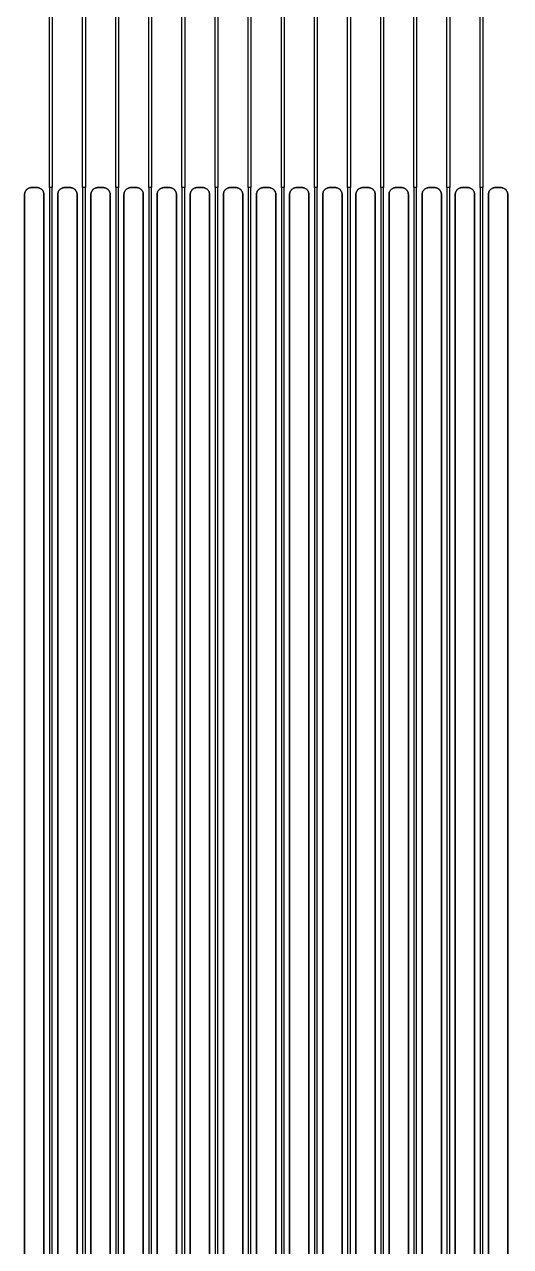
# Model space of a CAD drawing. Header units: metres. Extents: x -1550 to 1550, y -904 to 26100.
# Drawn here: x -2 to 350, y 11226 to 12112 of the extents above; entities that cross this region are included whole.
import ezdxf

# ---------------------------------------------------------------- set-up
doc = ezdxf.new("R2010")
doc.units = ezdxf.units.M
for name, color, linetype in [('Metal', 4, 'CONTINUOUS'), ('Polyimide', 3, 'CONTINUOUS'), ('Polyimide_Negative', 5, 'CONTINUOUS')]:
    doc.layers.add(name, color=color, linetype=linetype)

msp = doc.modelspace()

# ---------------------------------------------------------------- linework, layer by layer
at = {"layer": 'Metal'}
for points in [[(16, 11993.5), (16, 12193.5), (7.5, 14193.49), (7.5, 24254.76), (971.17, 25403.21), (978.83, 25396.79), (17.5, 24251.12), (17.5, 14193.51), (18, 12193.5), (18, 11993.5)], [(40, 11993.5), (40, 12193.5), (32.5, 14193.5), (32.5, 23984.55), (971.17, 25103.21), (978.83, 25096.79), (42.5, 23980.91), (42.5, 14193.5), (42, 12193.5), (42, 11993.5)], [(64, 11993.5), (64, 12193.5), (57.5, 14193.5), (57.5, 23714.34), (971.17, 24803.21), (978.83, 24796.79), (67.5, 23710.7), (67.5, 14193.5), (66, 12193.5), (66, 11993.5)], [(88, 11993.5), (88, 12193.5), (82.5, 14193.5), (82.5, 23444.14), (971.17, 24503.21), (978.83, 24496.79), (92.5, 23440.5), (92.5, 14193.5), (90, 12193.5), (90, 11993.5)], [(112, 11993.5), (112, 12193.5), (107.5, 14193.5), (107.5, 23173.93), (971.17, 24203.21), (978.83, 24196.79), (117.5, 23170.29), (117.5, 14193.5), (114, 12193.5), (114, 11993.5)], [(136, 11993.5), (136, 12193.5), (132.5, 14193.5), (132.5, 22903.73), (971.17, 23903.21), (978.83, 23896.79), (142.5, 22900.09), (142.5, 14193.5), (138, 12193.5), (138, 11993.5)], [(160, 11993.5), (160, 12193.5), (157.5, 14193.5), (157.5, 22633.52), (971.17, 23603.21), (978.83, 23596.79), (167.5, 22629.88), (167.5, 14193.5), (162, 12193.5), (162, 11993.5)], [(184, 11993.5), (184, 12193.5), (182.5, 14193.5), (182.5, 22363.31), (971.17, 23303.21), (978.83, 23296.79), (192.5, 22359.67), (192.5, 14193.5), (186, 12193.5), (186, 11993.5)], [(208, 11993.5), (208, 12193.5), (207.5, 14193.5), (207.5, 22093.11), (971.17, 23003.21), (978.83, 22996.79), (217.5, 22089.47), (217.5, 14193.5), (210, 12193.5), (210, 11993.5)], [(232, 11993.5), (232, 12193.5), (232.5, 14193.51), (232.5, 21822.9), (971.17, 22703.21), (978.83, 22696.79), (242.5, 21819.26), (242.5, 14193.49), (234, 12193.5), (234, 11993.5)], [(256, 11993.5), (256, 12193.5), (257.5, 14193.51), (257.5, 21552.7), (971.17, 22403.21), (978.83, 22396.79), (267.5, 21549.06), (267.5, 14193.49), (258, 12193.5), (258, 11993.5)], [(280, 11993.5), (280, 12193.5), (282.5, 14193.51), (282.5, 21282.49), (971.17, 22103.21), (978.83, 22096.79), (292.5, 21278.85), (292.5, 14193.49), (282, 12193.5), (282, 11993.5)], [(304, 11993.5), (304, 12193.5), (307.5, 14193.51), (307.5, 21012.28), (971.17, 21803.21), (978.83, 21796.79), (317.5, 21008.64), (317.5, 14193.49), (306, 12193.5), (306, 11993.5)], [(328, 11993.5), (328, 12193.5), (332.5, 14193.51), (332.5, 20742.08), (971.17, 21503.21), (978.83, 21496.79), (342.5, 20738.44), (342.5, 14193.49), (330, 12193.5), (330, 11993.5)]]:
    msp.add_lwpolyline(points, close=True, dxfattribs=at)
for points in [[(18, 8.5), (18, 11993.5), (16, 11993.5), (16, 11993.5), (16, 8.5)], [(42, 262.47), (42, 11993.5), (40, 11993.5), (40, 11993.5), (40, 262.47)], [(66, 516.44), (66, 11993.5), (64, 11993.5), (64, 11993.5), (64, 516.44)], [(90, 770.4), (90, 11993.5), (88, 11993.5), (88, 11993.5), (88, 770.4)], [(114, 1024.37), (114, 11993.5), (112, 11993.5), (112, 11993.5), (112, 1024.37)], [(138, 1278.34), (138, 11993.5), (136, 11993.5), (136, 11993.5), (136, 1278.34)], [(162, 1532.31), (162, 11993.5), (160, 11993.5), (160, 11993.5), (160, 1532.31)], [(186, 1786.28), (186, 11993.5), (184, 11993.5), (184, 11993.5), (184, 1786.28)], [(210, 2040.25), (210, 11993.5), (208, 11993.5), (208, 11993.5), (208, 2040.25)], [(234, 2294.21), (234, 11993.5), (232, 11993.5), (232, 11993.5), (232, 2294.21)], [(258, 2548.18), (258, 11993.5), (256, 11993.5), (256, 11993.5), (256, 2548.18)], [(282, 2802.15), (282, 11993.5), (280, 11993.5), (280, 11993.5), (280, 2802.15)], [(306, 3056.12), (306, 11993.5), (304, 11993.5), (304, 11993.5), (304, 3056.12)], [(330, 3310.09), (330, 11993.5), (328, 11993.5), (328, 11993.5), (328, 3310.09)]]:
    msp.add_lwpolyline(points, dxfattribs=at)
at = {"layer": 'Polyimide'}
for points in [[(12, 12.5), (12, 11978.5), (12.12, 11978.5), (12.01, 11978.51), (12, 11978.62), (12, 11988.5), (11.98, 11988.99), (11.9, 11989.48), (11.78, 11989.95), (11.62, 11990.41), (11.41, 11990.86), (11.16, 11991.28), (10.87, 11991.67), (10.54, 11992.04), (10.17, 11992.37), (9.78, 11992.66), (9.36, 11992.91), (8.91, 11993.12), (8.45, 11993.28), (7.98, 11993.4), (7.49, 11993.48), (7, 11993.5), (3, 11993.5), (2.51, 11993.48), (2.02, 11993.4), (1.55, 11993.28), (1.09, 11993.12), (0.64, 11992.91), (0.22, 11992.66), (-0.17, 11992.37), (-0.54, 11992.04), (-0.87, 11991.67), (-1.16, 11991.28), (-1.41, 11990.86), (-1.62, 11990.41), (-1.78, 11989.95), (-1.9, 11989.48), (-1.98, 11988.99), (-2, 11988.5), (-2, 11978.62), (-2.01, 11978.51), (-2.12, 11978.5), (-2, 11978.5), (-2, -116.48)], [(36, 266.47), (36, 11978.5), (36.12, 11978.5), (36.01, 11978.51), (36, 11978.62), (36, 11988.5), (35.98, 11988.99), (35.9, 11989.48), (35.78, 11989.95), (35.62, 11990.41), (35.41, 11990.86), (35.16, 11991.28), (34.87, 11991.67), (34.54, 11992.04), (34.17, 11992.37), (33.78, 11992.66), (33.36, 11992.91), (32.91, 11993.12), (32.45, 11993.28), (31.98, 11993.4), (31.49, 11993.48), (31, 11993.5), (27, 11993.5), (26.51, 11993.48), (26.02, 11993.4), (25.55, 11993.28), (25.09, 11993.12), (24.64, 11992.91), (24.22, 11992.66), (23.83, 11992.37), (23.46, 11992.04), (23.13, 11991.67), (22.84, 11991.28), (22.59, 11990.86), (22.38, 11990.41), (22.22, 11989.95), (22.1, 11989.48), (22.02, 11988.99), (22, 11988.5), (22, 11978.62), (21.99, 11978.51), (21.88, 11978.5), (22, 11978.5), (22, 12.5)], [(60, 520.44), (60, 11978.5), (60.12, 11978.5), (60.01, 11978.51), (60, 11978.62), (60, 11988.5), (59.98, 11988.99), (59.9, 11989.48), (59.78, 11989.95), (59.62, 11990.41), (59.41, 11990.86), (59.16, 11991.28), (58.87, 11991.67), (58.54, 11992.04), (58.17, 11992.37), (57.78, 11992.66), (57.36, 11992.91), (56.91, 11993.12), (56.45, 11993.28), (55.98, 11993.4), (55.49, 11993.48), (55, 11993.5), (51, 11993.5), (50.51, 11993.48), (50.02, 11993.4), (49.55, 11993.28), (49.09, 11993.12), (48.64, 11992.91), (48.22, 11992.66), (47.83, 11992.37), (47.46, 11992.04), (47.13, 11991.67), (46.84, 11991.28), (46.59, 11990.86), (46.38, 11990.41), (46.22, 11989.95), (46.1, 11989.48), (46.02, 11988.99), (46, 11988.5), (46, 11978.62), (45.99, 11978.51), (45.88, 11978.5), (46, 11978.5), (46, 266.47)], [(84, 774.4), (84, 11978.5), (84.12, 11978.5), (84.01, 11978.51), (84, 11978.62), (84, 11988.5), (83.98, 11988.99), (83.9, 11989.48), (83.78, 11989.95), (83.62, 11990.41), (83.41, 11990.86), (83.16, 11991.28), (82.87, 11991.67), (82.54, 11992.04), (82.17, 11992.37), (81.78, 11992.66), (81.36, 11992.91), (80.91, 11993.12), (80.45, 11993.28), (79.98, 11993.4), (79.49, 11993.48), (79, 11993.5), (75, 11993.5), (74.51, 11993.48), (74.02, 11993.4), (73.55, 11993.28), (73.09, 11993.12), (72.64, 11992.91), (72.22, 11992.66), (71.83, 11992.37), (71.46, 11992.04), (71.13, 11991.67), (70.84, 11991.28), (70.59, 11990.86), (70.38, 11990.41), (70.22, 11989.95), (70.1, 11989.48), (70.02, 11988.99), (70, 11988.5), (70, 11978.62), (69.99, 11978.51), (69.88, 11978.5), (70, 11978.5), (70, 520.44)], [(108, 1028.37), (108, 11978.5), (108.12, 11978.5), (108.01, 11978.51), (108, 11978.62), (108, 11988.5), (107.98, 11988.99), (107.9, 11989.48), (107.78, 11989.95), (107.62, 11990.41), (107.41, 11990.86), (107.16, 11991.28), (106.87, 11991.67), (106.54, 11992.04), (106.17, 11992.37), (105.78, 11992.66), (105.36, 11992.91), (104.91, 11993.12), (104.45, 11993.28), (103.98, 11993.4), (103.49, 11993.48), (103, 11993.5), (99, 11993.5), (98.51, 11993.48), (98.02, 11993.4), (97.55, 11993.28), (97.09, 11993.12), (96.64, 11992.91), (96.22, 11992.66), (95.83, 11992.37), (95.46, 11992.04), (95.13, 11991.67), (94.84, 11991.28), (94.59, 11990.86), (94.38, 11990.41), (94.22, 11989.95), (94.1, 11989.48), (94.02, 11988.99), (94, 11988.5), (94, 11978.62), (93.99, 11978.51), (93.88, 11978.5), (94, 11978.5), (94, 774.4)], [(132, 1282.34), (132, 11978.5), (132.12, 11978.5), (132.01, 11978.51), (132, 11978.62), (132, 11988.5), (131.98, 11988.99), (131.9, 11989.48), (131.78, 11989.95), (131.62, 11990.41), (131.41, 11990.86), (131.16, 11991.28), (130.87, 11991.67), (130.54, 11992.04), (130.17, 11992.37), (129.78, 11992.66), (129.36, 11992.91), (128.91, 11993.12), (128.45, 11993.28), (127.98, 11993.4), (127.49, 11993.48), (127, 11993.5), (123, 11993.5), (122.51, 11993.48), (122.02, 11993.4), (121.55, 11993.28), (121.09, 11993.12), (120.64, 11992.91), (120.22, 11992.66), (119.83, 11992.37), (119.46, 11992.04), (119.13, 11991.67), (118.84, 11991.28), (118.59, 11990.86), (118.38, 11990.41), (118.22, 11989.95), (118.1, 11989.48), (118.02, 11988.99), (118, 11988.5), (118, 11978.62), (117.99, 11978.51), (117.88, 11978.5), (118, 11978.5), (118, 1028.37)], [(156, 1536.31), (156, 11978.5), (156.12, 11978.5), (156.01, 11978.51), (156, 11978.62), (156, 11988.5), (155.98, 11988.99), (155.9, 11989.48), (155.78, 11989.95), (155.62, 11990.41), (155.41, 11990.86), (155.16, 11991.28), (154.87, 11991.67), (154.54, 11992.04), (154.17, 11992.37), (153.78, 11992.66), (153.36, 11992.91), (152.91, 11993.12), (152.45, 11993.28), (151.98, 11993.4), (151.49, 11993.48), (151, 11993.5), (147, 11993.5), (146.51, 11993.48), (146.02, 11993.4), (145.55, 11993.28), (145.09, 11993.12), (144.64, 11992.91), (144.22, 11992.66), (143.83, 11992.37), (143.46, 11992.04), (143.13, 11991.67), (142.84, 11991.28), (142.59, 11990.86), (142.38, 11990.41), (142.22, 11989.95), (142.1, 11989.48), (142.02, 11988.99), (142, 11988.5), (142, 11978.62), (141.99, 11978.51), (141.88, 11978.5), (142, 11978.5), (142, 1282.34)], [(180, 1790.28), (180, 11978.5), (180.12, 11978.5), (180.01, 11978.51), (180, 11978.62), (180, 11988.5), (179.98, 11988.99), (179.9, 11989.48), (179.78, 11989.95), (179.62, 11990.41), (179.41, 11990.86), (179.16, 11991.28), (178.87, 11991.67), (178.54, 11992.04), (178.17, 11992.37), (177.78, 11992.66), (177.36, 11992.91), (176.91, 11993.12), (176.45, 11993.28), (175.98, 11993.4), (175.49, 11993.48), (175, 11993.5), (171, 11993.5), (170.51, 11993.48), (170.02, 11993.4), (169.55, 11993.28), (169.09, 11993.12), (168.64, 11992.91), (168.22, 11992.66), (167.83, 11992.37), (167.46, 11992.04), (167.13, 11991.67), (166.84, 11991.28), (166.59, 11990.86), (166.38, 11990.41), (166.22, 11989.95), (166.1, 11989.48), (166.02, 11988.99), (166, 11988.5), (166, 11978.62), (165.99, 11978.51), (165.88, 11978.5), (166, 11978.5), (166, 1536.31)], [(204, 2044.25), (204, 11978.5), (204.12, 11978.5), (204.01, 11978.51), (204, 11978.62), (204, 11988.5), (203.98, 11988.99), (203.9, 11989.48), (203.78, 11989.95), (203.62, 11990.41), (203.41, 11990.86), (203.16, 11991.28), (202.87, 11991.67), (202.54, 11992.04), (202.17, 11992.37), (201.78, 11992.66), (201.36, 11992.91), (200.91, 11993.12), (200.45, 11993.28), (199.98, 11993.4), (199.49, 11993.48), (199, 11993.5), (195, 11993.5), (194.51, 11993.48), (194.02, 11993.4), (193.55, 11993.28), (193.09, 11993.12), (192.64, 11992.91), (192.22, 11992.66), (191.83, 11992.37), (191.46, 11992.04), (191.13, 11991.67), (190.84, 11991.28), (190.59, 11990.86), (190.38, 11990.41), (190.22, 11989.95), (190.1, 11989.48), (190.02, 11988.99), (190, 11988.5), (190, 11978.62), (189.99, 11978.51), (189.88, 11978.5), (190, 11978.5), (190, 1790.28)], [(228, 2298.21), (228, 11978.5), (228.12, 11978.5), (228.01, 11978.51), (228, 11978.62), (228, 11988.5), (227.98, 11988.99), (227.9, 11989.48), (227.78, 11989.95), (227.62, 11990.41), (227.41, 11990.86), (227.16, 11991.28), (226.87, 11991.67), (226.54, 11992.04), (226.17, 11992.37), (225.78, 11992.66), (225.36, 11992.91), (224.91, 11993.12), (224.45, 11993.28), (223.98, 11993.4), (223.49, 11993.48), (223, 11993.5), (219, 11993.5), (218.51, 11993.48), (218.02, 11993.4), (217.55, 11993.28), (217.09, 11993.12), (216.64, 11992.91), (216.22, 11992.66), (215.83, 11992.37), (215.46, 11992.04), (215.13, 11991.67), (214.84, 11991.28), (214.59, 11990.86), (214.38, 11990.41), (214.22, 11989.95), (214.1, 11989.48), (214.02, 11988.99), (214, 11988.5), (214, 11978.62), (213.99, 11978.51), (213.88, 11978.5), (214, 11978.5), (214, 2044.25)], [(252, 2552.18), (252, 11978.5), (252.12, 11978.5), (252.01, 11978.51), (252, 11978.62), (252, 11988.5), (251.98, 11988.99), (251.9, 11989.48), (251.78, 11989.95), (251.62, 11990.41), (251.41, 11990.86), (251.16, 11991.28), (250.87, 11991.67), (250.54, 11992.04), (250.17, 11992.37), (249.78, 11992.66), (249.36, 11992.91), (248.91, 11993.12), (248.45, 11993.28), (247.98, 11993.4), (247.49, 11993.48), (247, 11993.5), (243, 11993.5), (242.51, 11993.48), (242.02, 11993.4), (241.55, 11993.28), (241.09, 11993.12), (240.64, 11992.91), (240.22, 11992.66), (239.83, 11992.37), (239.46, 11992.04), (239.13, 11991.67), (238.84, 11991.28), (238.59, 11990.86), (238.38, 11990.41), (238.22, 11989.95), (238.1, 11989.48), (238.02, 11988.99), (238, 11988.5), (238, 11978.62), (237.99, 11978.51), (237.88, 11978.5), (238, 11978.5), (238, 2298.21)], [(276, 2806.15), (276, 11978.5), (276.12, 11978.5), (276.01, 11978.51), (276, 11978.62), (276, 11988.5), (275.98, 11988.99), (275.9, 11989.48), (275.78, 11989.95), (275.62, 11990.41), (275.41, 11990.86), (275.16, 11991.28), (274.87, 11991.67), (274.54, 11992.04), (274.17, 11992.37), (273.78, 11992.66), (273.36, 11992.91), (272.91, 11993.12), (272.45, 11993.28), (271.98, 11993.4), (271.49, 11993.48), (271, 11993.5), (267, 11993.5), (266.51, 11993.48), (266.02, 11993.4), (265.55, 11993.28), (265.09, 11993.12), (264.64, 11992.91), (264.22, 11992.66), (263.83, 11992.37), (263.46, 11992.04), (263.13, 11991.67), (262.84, 11991.28), (262.59, 11990.86), (262.38, 11990.41), (262.22, 11989.95), (262.1, 11989.48), (262.02, 11988.99), (262, 11988.5), (262, 11978.62), (261.99, 11978.51), (261.88, 11978.5), (262, 11978.5), (262, 2552.18)], [(300, 3060.12), (300, 11978.5), (300.12, 11978.5), (300.01, 11978.51), (300, 11978.62), (300, 11988.5), (299.98, 11988.99), (299.9, 11989.48), (299.78, 11989.95), (299.62, 11990.41), (299.41, 11990.86), (299.16, 11991.28), (298.87, 11991.67), (298.54, 11992.04), (298.17, 11992.37), (297.78, 11992.66), (297.36, 11992.91), (296.91, 11993.12), (296.45, 11993.28), (295.98, 11993.4), (295.49, 11993.48), (295, 11993.5), (291, 11993.5), (290.51, 11993.48), (290.02, 11993.4), (289.55, 11993.28), (289.09, 11993.12), (288.64, 11992.91), (288.22, 11992.66), (287.83, 11992.37), (287.46, 11992.04), (287.13, 11991.67), (286.84, 11991.28), (286.59, 11990.86), (286.38, 11990.41), (286.22, 11989.95), (286.1, 11989.48), (286.02, 11988.99), (286, 11988.5), (286, 11978.62), (285.99, 11978.51), (285.88, 11978.5), (286, 11978.5), (286, 2806.15)], [(324, 3314.09), (324, 11978.5), (324.12, 11978.5), (324.01, 11978.51), (324, 11978.62), (324, 11988.5), (323.98, 11988.99), (323.9, 11989.48), (323.78, 11989.95), (323.62, 11990.41), (323.41, 11990.86), (323.16, 11991.28), (322.87, 11991.67), (322.54, 11992.04), (322.17, 11992.37), (321.78, 11992.66), (321.36, 11992.91), (320.91, 11993.12), (320.45, 11993.28), (319.98, 11993.4), (319.49, 11993.48), (319, 11993.5), (315, 11993.5), (314.51, 11993.48), (314.02, 11993.4), (313.55, 11993.28), (313.09, 11993.12), (312.64, 11992.91), (312.22, 11992.66), (311.83, 11992.37), (311.46, 11992.04), (311.13, 11991.67), (310.84, 11991.28), (310.59, 11990.86), (310.38, 11990.41), (310.22, 11989.95), (310.1, 11989.48), (310.02, 11988.99), (310, 11988.5), (310, 11978.62), (309.99, 11978.51), (309.88, 11978.5), (310, 11978.5), (310, 3060.12)], [(348, 3568.06), (348, 11978.5), (348.12, 11978.5), (348.01, 11978.51), (348, 11978.62), (348, 11988.5), (347.98, 11988.99), (347.9, 11989.48), (347.78, 11989.95), (347.62, 11990.41), (347.41, 11990.86), (347.16, 11991.28), (346.87, 11991.67), (346.54, 11992.04), (346.17, 11992.37), (345.78, 11992.66), (345.36, 11992.91), (344.91, 11993.12), (344.45, 11993.28), (343.98, 11993.4), (343.49, 11993.48), (343, 11993.5), (339, 11993.5), (338.51, 11993.48), (338.02, 11993.4), (337.55, 11993.28), (337.09, 11993.12), (336.64, 11992.91), (336.22, 11992.66), (335.83, 11992.37), (335.46, 11992.04), (335.13, 11991.67), (334.84, 11991.28), (334.59, 11990.86), (334.38, 11990.41), (334.22, 11989.95), (334.1, 11989.48), (334.02, 11988.99), (334, 11988.5), (334, 11978.62), (333.99, 11978.51), (333.88, 11978.5), (334, 11978.5), (334, 3314.09)]]:
    msp.add_lwpolyline(points, dxfattribs=at)
at = {"layer": 'Polyimide_Negative'}
for points in [[(-2, -116.48), (-2, 11978.5), (-2.12, 11978.5), (-2.01, 11978.51), (-2, 11978.62), (-2, 11988.5), (-1.98, 11988.99), (-1.9, 11989.48), (-1.78, 11989.95), (-1.62, 11990.41), (-1.41, 11990.86), (-1.16, 11991.28), (-0.87, 11991.67), (-0.54, 11992.04), (-0.17, 11992.37), (0.22, 11992.66), (0.64, 11992.91), (1.09, 11993.12), (1.55, 11993.28), (2.02, 11993.4), (2.51, 11993.48), (3, 11993.5), (7, 11993.5), (7.49, 11993.48), (7.98, 11993.4), (8.45, 11993.28), (8.91, 11993.12), (9.36, 11992.91), (9.78, 11992.66), (10.17, 11992.37), (10.54, 11992.04), (10.87, 11991.67), (11.16, 11991.28), (11.41, 11990.86), (11.62, 11990.41), (11.78, 11989.95), (11.9, 11989.48), (11.98, 11988.99), (12, 11988.5), (12, 11978.62), (12.01, 11978.51), (12.12, 11978.5), (12, 11978.5), (12, 12.5)], [(22, 12.5), (22, 11978.5), (21.88, 11978.5), (21.99, 11978.51), (22, 11978.62), (22, 11988.5), (22.02, 11988.99), (22.1, 11989.48), (22.22, 11989.95), (22.38, 11990.41), (22.59, 11990.86), (22.84, 11991.28), (23.13, 11991.67), (23.46, 11992.04), (23.83, 11992.37), (24.22, 11992.66), (24.64, 11992.91), (25.09, 11993.12), (25.55, 11993.28), (26.02, 11993.4), (26.51, 11993.48), (27, 11993.5), (31, 11993.5), (31.49, 11993.48), (31.98, 11993.4), (32.45, 11993.28), (32.91, 11993.12), (33.36, 11992.91), (33.78, 11992.66), (34.17, 11992.37), (34.54, 11992.04), (34.87, 11991.67), (35.16, 11991.28), (35.41, 11990.86), (35.62, 11990.41), (35.78, 11989.95), (35.9, 11989.48), (35.98, 11988.99), (36, 11988.5), (36, 11978.62), (36.01, 11978.51), (36.12, 11978.5), (36, 11978.5), (36, 266.47)], [(46, 266.47), (46, 11978.5), (45.88, 11978.5), (45.99, 11978.51), (46, 11978.62), (46, 11988.5), (46.02, 11988.99), (46.1, 11989.48), (46.22, 11989.95), (46.38, 11990.41), (46.59, 11990.86), (46.84, 11991.28), (47.13, 11991.67), (47.46, 11992.04), (47.83, 11992.37), (48.22, 11992.66), (48.64, 11992.91), (49.09, 11993.12), (49.55, 11993.28), (50.02, 11993.4), (50.51, 11993.48), (51, 11993.5), (55, 11993.5), (55.49, 11993.48), (55.98, 11993.4), (56.45, 11993.28), (56.91, 11993.12), (57.36, 11992.91), (57.78, 11992.66), (58.17, 11992.37), (58.54, 11992.04), (58.87, 11991.67), (59.16, 11991.28), (59.41, 11990.86), (59.62, 11990.41), (59.78, 11989.95), (59.9, 11989.48), (59.98, 11988.99), (60, 11988.5), (60, 11978.62), (60.01, 11978.51), (60.12, 11978.5), (60, 11978.5), (60, 520.44)], [(70, 520.44), (70, 11978.5), (69.88, 11978.5), (69.99, 11978.51), (70, 11978.62), (70, 11988.5), (70.02, 11988.99), (70.1, 11989.48), (70.22, 11989.95), (70.38, 11990.41), (70.59, 11990.86), (70.84, 11991.28), (71.13, 11991.67), (71.46, 11992.04), (71.83, 11992.37), (72.22, 11992.66), (72.64, 11992.91), (73.09, 11993.12), (73.55, 11993.28), (74.02, 11993.4), (74.51, 11993.48), (75, 11993.5), (79, 11993.5), (79.49, 11993.48), (79.98, 11993.4), (80.45, 11993.28), (80.91, 11993.12), (81.36, 11992.91), (81.78, 11992.66), (82.17, 11992.37), (82.54, 11992.04), (82.87, 11991.67), (83.16, 11991.28), (83.41, 11990.86), (83.62, 11990.41), (83.78, 11989.95), (83.9, 11989.48), (83.98, 11988.99), (84, 11988.5), (84, 11978.62), (84.01, 11978.51), (84.12, 11978.5), (84, 11978.5), (84, 774.4)], [(94, 774.4), (94, 11978.5), (93.88, 11978.5), (93.99, 11978.51), (94, 11978.62), (94, 11988.5), (94.02, 11988.99), (94.1, 11989.48), (94.22, 11989.95), (94.38, 11990.41), (94.59, 11990.86), (94.84, 11991.28), (95.13, 11991.67), (95.46, 11992.04), (95.83, 11992.37), (96.22, 11992.66), (96.64, 11992.91), (97.09, 11993.12), (97.55, 11993.28), (98.02, 11993.4), (98.51, 11993.48), (99, 11993.5), (103, 11993.5), (103.49, 11993.48), (103.98, 11993.4), (104.45, 11993.28), (104.91, 11993.12), (105.36, 11992.91), (105.78, 11992.66), (106.17, 11992.37), (106.54, 11992.04), (106.87, 11991.67), (107.16, 11991.28), (107.41, 11990.86), (107.62, 11990.41), (107.78, 11989.95), (107.9, 11989.48), (107.98, 11988.99), (108, 11988.5), (108, 11978.62), (108.01, 11978.51), (108.12, 11978.5), (108, 11978.5), (108, 1028.37)], [(118, 1028.37), (118, 11978.5), (117.88, 11978.5), (117.99, 11978.51), (118, 11978.62), (118, 11988.5), (118.02, 11988.99), (118.1, 11989.48), (118.22, 11989.95), (118.38, 11990.41), (118.59, 11990.86), (118.84, 11991.28), (119.13, 11991.67), (119.46, 11992.04), (119.83, 11992.37), (120.22, 11992.66), (120.64, 11992.91), (121.09, 11993.12), (121.55, 11993.28), (122.02, 11993.4), (122.51, 11993.48), (123, 11993.5), (127, 11993.5), (127.49, 11993.48), (127.98, 11993.4), (128.45, 11993.28), (128.91, 11993.12), (129.36, 11992.91), (129.78, 11992.66), (130.17, 11992.37), (130.54, 11992.04), (130.87, 11991.67), (131.16, 11991.28), (131.41, 11990.86), (131.62, 11990.41), (131.78, 11989.95), (131.9, 11989.48), (131.98, 11988.99), (132, 11988.5), (132, 11978.62), (132.01, 11978.51), (132.12, 11978.5), (132, 11978.5), (132, 1282.34)], [(142, 1282.34), (142, 11978.5), (141.88, 11978.5), (141.99, 11978.51), (142, 11978.62), (142, 11988.5), (142.02, 11988.99), (142.1, 11989.48), (142.22, 11989.95), (142.38, 11990.41), (142.59, 11990.86), (142.84, 11991.28), (143.13, 11991.67), (143.46, 11992.04), (143.83, 11992.37), (144.22, 11992.66), (144.64, 11992.91), (145.09, 11993.12), (145.55, 11993.28), (146.02, 11993.4), (146.51, 11993.48), (147, 11993.5), (151, 11993.5), (151.49, 11993.48), (151.98, 11993.4), (152.45, 11993.28), (152.91, 11993.12), (153.36, 11992.91), (153.78, 11992.66), (154.17, 11992.37), (154.54, 11992.04), (154.87, 11991.67), (155.16, 11991.28), (155.41, 11990.86), (155.62, 11990.41), (155.78, 11989.95), (155.9, 11989.48), (155.98, 11988.99), (156, 11988.5), (156, 11978.62), (156.01, 11978.51), (156.12, 11978.5), (156, 11978.5), (156, 1536.31)], [(166, 1536.31), (166, 11978.5), (165.88, 11978.5), (165.99, 11978.51), (166, 11978.62), (166, 11988.5), (166.02, 11988.99), (166.1, 11989.48), (166.22, 11989.95), (166.38, 11990.41), (166.59, 11990.86), (166.84, 11991.28), (167.13, 11991.67), (167.46, 11992.04), (167.83, 11992.37), (168.22, 11992.66), (168.64, 11992.91), (169.09, 11993.12), (169.55, 11993.28), (170.02, 11993.4), (170.51, 11993.48), (171, 11993.5), (175, 11993.5), (175.49, 11993.48), (175.98, 11993.4), (176.45, 11993.28), (176.91, 11993.12), (177.36, 11992.91), (177.78, 11992.66), (178.17, 11992.37), (178.54, 11992.04), (178.87, 11991.67), (179.16, 11991.28), (179.41, 11990.86), (179.62, 11990.41), (179.78, 11989.95), (179.9, 11989.48), (179.98, 11988.99), (180, 11988.5), (180, 11978.62), (180.01, 11978.51), (180.12, 11978.5), (180, 11978.5), (180, 1790.28)], [(190, 1790.28), (190, 11978.5), (189.88, 11978.5), (189.99, 11978.51), (190, 11978.62), (190, 11988.5), (190.02, 11988.99), (190.1, 11989.48), (190.22, 11989.95), (190.38, 11990.41), (190.59, 11990.86), (190.84, 11991.28), (191.13, 11991.67), (191.46, 11992.04), (191.83, 11992.37), (192.22, 11992.66), (192.64, 11992.91), (193.09, 11993.12), (193.55, 11993.28), (194.02, 11993.4), (194.51, 11993.48), (195, 11993.5), (199, 11993.5), (199.49, 11993.48), (199.98, 11993.4), (200.45, 11993.28), (200.91, 11993.12), (201.36, 11992.91), (201.78, 11992.66), (202.17, 11992.37), (202.54, 11992.04), (202.87, 11991.67), (203.16, 11991.28), (203.41, 11990.86), (203.62, 11990.41), (203.78, 11989.95), (203.9, 11989.48), (203.98, 11988.99), (204, 11988.5), (204, 11978.62), (204.01, 11978.51), (204.12, 11978.5), (204, 11978.5), (204, 2044.25)], [(214, 2044.25), (214, 11978.5), (213.88, 11978.5), (213.99, 11978.51), (214, 11978.62), (214, 11988.5), (214.02, 11988.99), (214.1, 11989.48), (214.22, 11989.95), (214.38, 11990.41), (214.59, 11990.86), (214.84, 11991.28), (215.13, 11991.67), (215.46, 11992.04), (215.83, 11992.37), (216.22, 11992.66), (216.64, 11992.91), (217.09, 11993.12), (217.55, 11993.28), (218.02, 11993.4), (218.51, 11993.48), (219, 11993.5), (223, 11993.5), (223.49, 11993.48), (223.98, 11993.4), (224.45, 11993.28), (224.91, 11993.12), (225.36, 11992.91), (225.78, 11992.66), (226.17, 11992.37), (226.54, 11992.04), (226.87, 11991.67), (227.16, 11991.28), (227.41, 11990.86), (227.62, 11990.41), (227.78, 11989.95), (227.9, 11989.48), (227.98, 11988.99), (228, 11988.5), (228, 11978.62), (228.01, 11978.51), (228.12, 11978.5), (228, 11978.5), (228, 2298.21)], [(238, 2298.21), (238, 11978.5), (237.88, 11978.5), (237.99, 11978.51), (238, 11978.62), (238, 11988.5), (238.02, 11988.99), (238.1, 11989.48), (238.22, 11989.95), (238.38, 11990.41), (238.59, 11990.86), (238.84, 11991.28), (239.13, 11991.67), (239.46, 11992.04), (239.83, 11992.37), (240.22, 11992.66), (240.64, 11992.91), (241.09, 11993.12), (241.55, 11993.28), (242.02, 11993.4), (242.51, 11993.48), (243, 11993.5), (247, 11993.5), (247.49, 11993.48), (247.98, 11993.4), (248.45, 11993.28), (248.91, 11993.12), (249.36, 11992.91), (249.78, 11992.66), (250.17, 11992.37), (250.54, 11992.04), (250.87, 11991.67), (251.16, 11991.28), (251.41, 11990.86), (251.62, 11990.41), (251.78, 11989.95), (251.9, 11989.48), (251.98, 11988.99), (252, 11988.5), (252, 11978.62), (252.01, 11978.51), (252.12, 11978.5), (252, 11978.5), (252, 2552.18)], [(262, 2552.18), (262, 11978.5), (261.88, 11978.5), (261.99, 11978.51), (262, 11978.62), (262, 11988.5), (262.02, 11988.99), (262.1, 11989.48), (262.22, 11989.95), (262.38, 11990.41), (262.59, 11990.86), (262.84, 11991.28), (263.13, 11991.67), (263.46, 11992.04), (263.83, 11992.37), (264.22, 11992.66), (264.64, 11992.91), (265.09, 11993.12), (265.55, 11993.28), (266.02, 11993.4), (266.51, 11993.48), (267, 11993.5), (271, 11993.5), (271.49, 11993.48), (271.98, 11993.4), (272.45, 11993.28), (272.91, 11993.12), (273.36, 11992.91), (273.78, 11992.66), (274.17, 11992.37), (274.54, 11992.04), (274.87, 11991.67), (275.16, 11991.28), (275.41, 11990.86), (275.62, 11990.41), (275.78, 11989.95), (275.9, 11989.48), (275.98, 11988.99), (276, 11988.5), (276, 11978.62), (276.01, 11978.51), (276.12, 11978.5), (276, 11978.5), (276, 2806.15)], [(286, 2806.15), (286, 11978.5), (285.88, 11978.5), (285.99, 11978.51), (286, 11978.62), (286, 11988.5), (286.02, 11988.99), (286.1, 11989.48), (286.22, 11989.95), (286.38, 11990.41), (286.59, 11990.86), (286.84, 11991.28), (287.13, 11991.67), (287.46, 11992.04), (287.83, 11992.37), (288.22, 11992.66), (288.64, 11992.91), (289.09, 11993.12), (289.55, 11993.28), (290.02, 11993.4), (290.51, 11993.48), (291, 11993.5), (295, 11993.5), (295.49, 11993.48), (295.98, 11993.4), (296.45, 11993.28), (296.91, 11993.12), (297.36, 11992.91), (297.78, 11992.66), (298.17, 11992.37), (298.54, 11992.04), (298.87, 11991.67), (299.16, 11991.28), (299.41, 11990.86), (299.62, 11990.41), (299.78, 11989.95), (299.9, 11989.48), (299.98, 11988.99), (300, 11988.5), (300, 11978.62), (300.01, 11978.51), (300.12, 11978.5), (300, 11978.5), (300, 3060.12)], [(310, 3060.12), (310, 11978.5), (309.88, 11978.5), (309.99, 11978.51), (310, 11978.62), (310, 11988.5), (310.02, 11988.99), (310.1, 11989.48), (310.22, 11989.95), (310.38, 11990.41), (310.59, 11990.86), (310.84, 11991.28), (311.13, 11991.67), (311.46, 11992.04), (311.83, 11992.37), (312.22, 11992.66), (312.64, 11992.91), (313.09, 11993.12), (313.55, 11993.28), (314.02, 11993.4), (314.51, 11993.48), (315, 11993.5), (319, 11993.5), (319.49, 11993.48), (319.98, 11993.4), (320.45, 11993.28), (320.91, 11993.12), (321.36, 11992.91), (321.78, 11992.66), (322.17, 11992.37), (322.54, 11992.04), (322.87, 11991.67), (323.16, 11991.28), (323.41, 11990.86), (323.62, 11990.41), (323.78, 11989.95), (323.9, 11989.48), (323.98, 11988.99), (324, 11988.5), (324, 11978.62), (324.01, 11978.51), (324.12, 11978.5), (324, 11978.5), (324, 3314.09)], [(334, 3314.09), (334, 11978.5), (333.88, 11978.5), (333.99, 11978.51), (334, 11978.62), (334, 11988.5), (334.02, 11988.99), (334.1, 11989.48), (334.22, 11989.95), (334.38, 11990.41), (334.59, 11990.86), (334.84, 11991.28), (335.13, 11991.67), (335.46, 11992.04), (335.83, 11992.37), (336.22, 11992.66), (336.64, 11992.91), (337.09, 11993.12), (337.55, 11993.28), (338.02, 11993.4), (338.51, 11993.48), (339, 11993.5), (343, 11993.5), (343.49, 11993.48), (343.98, 11993.4), (344.45, 11993.28), (344.91, 11993.12), (345.36, 11992.91), (345.78, 11992.66), (346.17, 11992.37), (346.54, 11992.04), (346.87, 11991.67), (347.16, 11991.28), (347.41, 11990.86), (347.62, 11990.41), (347.78, 11989.95), (347.9, 11989.48), (347.98, 11988.99), (348, 11988.5), (348, 11978.62), (348.01, 11978.51), (348.12, 11978.5), (348, 11978.5), (348, 3568.06)]]:
    msp.add_lwpolyline(points, dxfattribs=at)

doc.saveas('drawing.dxf')
